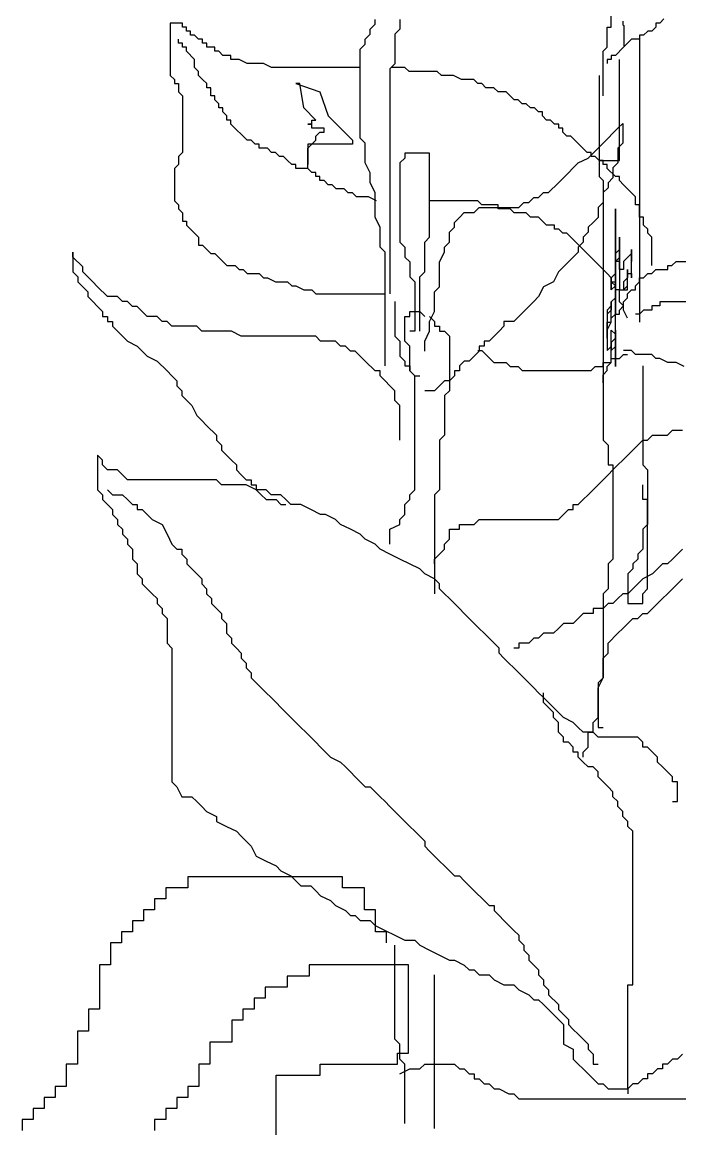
# Model space of a CAD drawing. Header units: millimetres. Extents: x 12377 to 30673, y 89761 to 101952.
# Drawn here: x 14216.1 to 14475.7, y 96500.7 to 96937.6 of the extents above; entities that cross this region are included whole.
import ezdxf

# ---------------------------------------------------------------- set-up
doc = ezdxf.new("R2010")
doc.units = ezdxf.units.MM

# ---------------------------------------------------------------- blocks, each defined once
blk = doc.blocks.new('A$C653B1D6D')
for p, q in [((356.08, 895.43), (356.08, 935.32)), ((138.49, 897.42), (138.49, 871.49)), ((144.48, 897.42), (138.49, 897.42)), ((144.48, 895.43), (144.48, 897.42)), ((237.11, 894.32), (239.56, 896.77)), ((239.56, 896.77), (239.56, 899.21)), ((251.78, 899.21), (251.78, 894.32)), ((361.79, 898.27), (361.79, 896.55)), ((361.79, 896.55), (362.22, 896.12)), ((362.22, 896.12), (362.22, 886.2)), ((378.04, 897.42), (378.04, 895.43)), ((380.04, 897.42), (378.04, 897.42)), ((382.03, 899.42), (380.04, 897.42)), ((146.48, 895.43), (144.48, 895.43)), ((146.48, 893.43), (146.48, 895.43)), ((148.48, 893.43), (146.48, 893.43)), ((148.48, 891.44), (148.48, 893.43)), ((150.47, 891.44), (148.48, 891.44)), ((152.47, 889.44), (150.47, 891.44)), ((234.67, 889.44), (237.11, 891.88)), ((237.11, 891.88), (237.11, 894.32)), ((251.78, 894.32), (249.33, 891.88)), ((249.33, 891.88), (249.33, 877.22)), ((354.09, 895.43), (356.08, 895.43)), ((354.09, 885.45), (354.09, 895.43)), ((370.06, 891.44), (370.06, 749.81)), ((370.06, 891.44), (370.06, 889.44)), ((372.05, 891.44), (370.06, 891.44)), ((374.05, 893.43), (372.05, 891.44)), ((376.04, 893.43), (374.05, 893.43)), ((378.04, 895.43), (376.04, 893.43)), ((142.49, 887.45), (142.49, 889.44)), ((144.48, 887.45), (142.49, 887.45)), ((144.48, 885.45), (144.48, 887.45)), ((146.48, 885.45), (144.48, 885.45)), ((146.48, 883.46), (146.48, 885.45)), ((154.46, 889.44), (152.47, 889.44)), ((154.46, 887.45), (154.46, 889.44)), ((156.46, 887.45), (154.46, 887.45)), ((156.46, 885.45), (156.46, 887.45)), ((160.45, 885.45), (156.46, 885.45)), ((160.45, 883.46), (160.45, 885.45)), ((232.22, 884.55), (234.67, 886.99)), ((234.67, 886.99), (234.67, 889.44)), ((352.09, 883.46), (354.09, 885.45)), ((362.07, 885.45), (358.08, 881.46)), ((364.07, 887.45), (362.07, 885.45)), ((366.06, 889.44), (364.07, 887.45)), ((370.06, 889.44), (366.06, 889.44)), ((150.47, 879.47), (146.48, 883.46)), ((150.47, 875.48), (150.47, 879.47)), ((162.45, 883.46), (160.45, 883.46)), ((164.44, 881.46), (162.45, 883.46)), ((168.44, 881.46), (164.44, 881.46)), ((168.44, 879.47), (168.44, 881.46)), ((172.43, 879.47), (168.44, 879.47)), ((176.42, 877.47), (172.43, 879.47)), ((232.22, 840.57), (232.22, 884.55)), ((352.09, 861.51), (352.09, 883.46)), ((354.09, 879.47), (354.09, 877.47)), ((356.08, 879.47), (354.09, 879.47)), ((356.08, 881.46), (356.08, 879.47)), ((358.08, 881.46), (356.08, 881.46)), ((360.07, 829.6), (360.07, 879.47)), ((152.47, 873.48), (150.47, 875.48)), ((184.41, 877.47), (176.42, 877.47)), ((188.4, 875.48), (184.41, 877.47)), ((232.22, 875.48), (188.4, 875.48)), ((249.33, 877.22), (246.89, 874.78)), ((246.89, 874.78), (246.89, 763.77)), ((254.27, 875.48), (247.59, 875.48)), ((256.27, 873.48), (254.27, 875.48)), ((138.49, 871.49), (140.49, 869.49)), ((140.49, 869.49), (140.49, 867.5)), ((152.47, 871.49), (152.47, 873.48)), ((154.46, 869.49), (152.47, 871.49)), ((156.46, 867.5), (154.46, 869.49)), ((270.24, 873.48), (256.27, 873.48)), ((272.24, 871.49), (270.24, 873.48)), ((278.23, 871.49), (272.24, 871.49)), ((282.22, 869.49), (278.23, 871.49)), ((288.21, 869.49), (282.22, 869.49)), ((290.21, 867.5), (288.21, 869.49)), ((350.09, 871.49), (350.09, 829.6)), ((140.49, 867.5), (142.49, 867.5)), ((142.49, 867.5), (142.49, 863.51)), ((142.49, 863.51), (144.48, 861.51)), ((156.46, 865.5), (156.46, 867.5)), ((158.46, 865.5), (156.46, 865.5)), ((158.46, 861.51), (158.46, 865.5)), ((200.38, 867.5), (212.35, 863.51)), ((202.37, 867.5), (200.38, 867.5)), ((204.37, 855.53), (202.37, 867.5)), ((212.35, 863.51), (216.35, 851.54)), ((292.2, 867.5), (290.21, 867.5)), ((294.2, 865.5), (292.2, 867.5)), ((298.19, 865.5), (294.2, 865.5)), ((300.19, 863.51), (298.19, 865.5)), ((304.18, 863.51), (300.19, 863.51)), ((308.17, 859.52), (304.18, 863.51)), ((144.48, 861.51), (144.48, 833.59)), ((160.45, 861.51), (158.46, 861.51)), ((160.45, 859.52), (160.45, 861.51)), ((162.45, 857.52), (160.45, 859.52)), ((162.45, 855.53), (162.45, 857.52)), ((310.17, 859.52), (308.17, 859.52)), ((312.17, 857.52), (310.17, 859.52)), ((314.16, 857.52), (312.17, 857.52)), ((316.16, 855.53), (314.16, 857.52)), ((164.44, 855.53), (162.45, 855.53)), ((164.44, 853.54), (164.44, 855.53)), ((166.44, 851.54), (164.44, 853.54)), ((210.36, 849.55), (204.37, 855.53)), ((318.15, 855.53), (316.16, 855.53)), ((320.15, 853.54), (318.15, 855.53)), ((322.15, 853.54), (320.15, 853.54)), ((322.15, 851.54), (322.15, 853.54)), ((166.44, 849.55), (166.44, 851.54)), ((168.44, 849.55), (166.44, 849.55)), ((168.44, 847.55), (168.44, 849.55)), ((176.42, 839.57), (168.44, 847.55)), ((206.37, 847.55), (208.36, 847.55)), ((208.36, 847.55), (206.37, 847.55)), ((208.36, 849.55), (210.36, 849.55)), ((208.36, 847.55), (208.36, 849.55)), ((208.36, 845.56), (208.36, 847.55)), ((216.35, 851.54), (228.32, 839.57)), ((324.14, 849.55), (322.15, 851.54)), ((326.14, 849.55), (324.14, 849.55)), ((328.14, 847.55), (326.14, 849.55)), ((330.13, 847.55), (328.14, 847.55)), ((330.13, 845.56), (330.13, 847.55)), ((359.35, 845.46), (361.8, 847.9)), ((361.8, 847.9), (361.8, 838.13)), ((214.35, 845.56), (208.36, 845.56)), ((210.36, 841.57), (212.35, 843.56)), ((210.36, 839.57), (210.36, 841.57)), ((212.35, 843.56), (214.35, 843.56)), ((214.35, 843.56), (214.35, 845.56)), ((332.13, 845.56), (330.13, 845.56)), ((332.13, 843.56), (332.13, 845.56)), ((334.12, 841.57), (332.13, 843.56)), ((336.12, 841.57), (334.12, 841.57)), ((338.12, 839.57), (336.12, 841.57)), ((354.46, 840.57), (356.91, 843.02)), ((356.91, 843.02), (359.35, 845.46)), ((178.42, 839.57), (176.42, 839.57)), ((180.41, 837.58), (178.42, 839.57)), ((182.41, 837.58), (180.41, 837.58)), ((182.41, 835.58), (182.41, 837.58)), ((206.37, 837.58), (206.37, 827.6)), ((206.37, 835.58), (208.36, 837.58)), ((228.32, 837.58), (206.37, 837.58)), ((208.36, 837.58), (210.36, 839.57)), ((228.32, 839.57), (228.32, 837.58)), ((234.67, 838.13), (232.22, 840.57)), ((234.67, 828.36), (234.67, 838.13)), ((340.11, 837.58), (338.12, 839.57)), ((344.1, 833.59), (340.11, 837.58)), ((347.13, 833.24), (349.57, 835.69)), ((349.57, 835.69), (352.02, 838.13)), ((352.02, 838.13), (354.46, 840.57)), ((361.8, 838.13), (359.35, 835.69)), ((359.35, 835.69), (359.35, 828.36)), ((144.48, 833.59), (142.49, 831.59)), ((142.49, 831.59), (142.49, 827.6)), ((186.4, 835.58), (182.41, 835.58)), ((188.4, 833.59), (186.4, 835.58)), ((190.4, 833.59), (188.4, 833.59)), ((192.39, 831.59), (190.4, 833.59)), ((194.39, 831.59), (192.39, 831.59)), ((196.38, 829.6), (194.39, 831.59)), ((206.37, 825.61), (206.37, 835.58)), ((254.22, 830.8), (251.78, 828.36)), ((254.22, 833.24), (254.22, 830.8)), ((266.45, 833.24), (254.22, 833.24)), ((266.45, 791.71), (266.45, 833.24)), ((339.8, 828.36), (344.69, 830.8)), ((346.1, 833.59), (344.1, 833.59)), ((344.69, 830.8), (347.13, 833.24)), ((346.1, 831.59), (346.1, 833.59)), ((348.1, 831.59), (346.1, 831.59)), ((350.09, 829.6), (348.1, 831.59)), ((142.49, 827.6), (140.49, 825.61)), ((140.49, 825.61), (140.49, 809.65)), ((198.38, 827.6), (196.38, 829.6)), ((200.38, 827.6), (198.38, 827.6)), ((200.38, 825.61), (200.38, 827.6)), ((206.37, 825.61), (200.38, 825.61)), ((208.36, 823.61), (206.37, 825.61)), ((237.11, 823.47), (234.67, 828.36)), ((251.78, 828.36), (251.78, 789.27)), ((334.91, 823.47), (337.35, 825.92)), ((337.35, 825.92), (339.8, 828.36)), ((350.09, 829.6), (360.07, 829.6)), ((352.09, 829.6), (350.09, 829.6)), ((350.09, 829.6), (350.09, 821.62)), ((352.09, 827.6), (352.09, 829.6)), ((354.09, 827.6), (352.09, 827.6)), ((354.09, 825.61), (354.09, 827.6)), ((358.08, 821.62), (354.09, 825.61)), ((359.35, 828.36), (356.91, 825.92)), ((356.91, 825.92), (356.91, 821.03)), ((210.36, 823.61), (208.36, 823.61)), ((210.36, 821.62), (210.36, 823.61)), ((212.35, 821.62), (210.36, 821.62)), ((212.35, 819.62), (212.35, 821.62)), ((214.35, 819.62), (212.35, 819.62)), ((216.35, 817.63), (214.35, 819.62)), ((237.11, 818.59), (237.11, 823.47)), ((330.02, 818.59), (332.46, 821.03)), ((332.46, 821.03), (334.91, 823.47)), ((350.09, 821.62), (352.09, 819.62)), ((352.09, 819.62), (352.09, 719.88)), ((356.91, 821.03), (354.46, 818.59)), ((360.07, 821.62), (358.08, 821.62)), ((360.07, 819.62), (360.07, 821.62)), ((362.07, 817.63), (360.07, 819.62)), ((218.34, 817.63), (216.35, 817.63)), ((220.34, 815.63), (218.34, 817.63)), ((224.33, 815.63), (220.34, 815.63)), ((226.33, 813.64), (224.33, 815.63)), ((239.56, 813.7), (237.11, 818.59)), ((325.13, 813.7), (330.02, 818.59)), ((354.46, 816.14), (352.02, 813.7)), ((354.46, 818.59), (354.46, 816.14)), ((368.06, 811.64), (362.07, 817.63)), ((140.49, 809.65), (142.49, 807.66)), ((228.32, 813.64), (226.33, 813.64)), ((230.32, 811.64), (228.32, 813.64)), ((236.31, 811.64), (230.32, 811.64)), ((240.3, 809.65), (236.31, 811.64)), ((239.56, 801.48), (239.56, 813.7)), ((290.21, 809.65), (266.45, 809.65)), ((292.2, 807.66), (290.21, 809.65)), ((310.46, 806.37), (312.9, 808.81)), ((312.9, 808.81), (315.35, 808.81)), ((315.35, 808.81), (317.79, 811.26)), ((317.79, 811.26), (320.24, 811.26)), ((320.24, 811.26), (322.68, 813.7)), ((322.68, 813.7), (325.13, 813.7)), ((352.02, 808.81), (349.57, 806.37)), ((352.02, 813.7), (352.02, 808.81)), ((368.06, 807.66), (368.06, 811.64)), ((142.49, 807.66), (142.49, 805.66)), ((142.49, 805.66), (144.48, 803.67)), ((144.48, 803.67), (144.48, 799.68)), ((281.12, 801.48), (283.56, 803.93)), ((283.56, 803.93), (288.45, 803.93)), ((288.45, 803.93), (290.9, 806.37)), ((290.9, 806.37), (310.46, 806.37)), ((300.19, 807.66), (292.2, 807.66)), ((300.19, 805.66), (300.19, 807.66)), ((306.18, 805.66), (300.19, 805.66)), ((308.17, 803.67), (306.18, 805.66)), ((314.16, 803.67), (308.17, 803.67)), ((316.16, 801.67), (314.16, 803.67)), ((349.57, 806.37), (349.57, 801.48)), ((358.08, 805.66), (358.08, 753.8)), ((358.08, 737.84), (358.08, 805.66)), ((370.06, 807.66), (368.06, 807.66)), ((370.06, 801.67), (370.06, 807.66)), ((144.48, 799.68), (146.48, 799.68)), ((146.48, 799.68), (146.48, 797.68)), ((146.48, 797.68), (152.47, 791.7)), ((242, 796.6), (239.56, 801.48)), ((278.67, 799.04), (281.12, 801.48)), ((278.67, 796.6), (278.67, 799.04)), ((320.15, 801.67), (316.16, 801.67)), ((322.15, 799.68), (320.15, 801.67)), ((324.14, 797.68), (322.15, 799.68)), ((328.14, 797.68), (324.14, 797.68)), ((328.14, 795.69), (328.14, 797.68)), ((347.13, 799.04), (344.69, 796.6)), ((349.57, 801.48), (347.13, 799.04)), ((372.05, 801.67), (370.06, 801.67)), ((372.05, 797.68), (372.05, 801.67)), ((374.05, 795.69), (372.05, 797.68)), ((242, 786.83), (242, 796.6)), ((276.23, 794.15), (278.67, 796.6)), ((276.23, 789.27), (276.23, 794.15)), ((330.13, 795.69), (328.14, 795.69)), ((332.13, 793.69), (330.13, 795.69)), ((334.12, 793.69), (332.13, 793.69)), ((336.12, 791.7), (334.12, 793.69)), ((344.69, 794.15), (342.24, 791.71)), ((344.69, 796.6), (344.69, 794.15)), ((374.05, 793.69), (374.05, 795.69)), ((376.04, 791.7), (374.05, 793.69)), ((152.47, 791.7), (152.47, 787.71)), ((152.47, 787.71), (154.46, 787.71)), ((154.46, 787.71), (158.46, 783.72)), ((244.45, 784.38), (242, 786.83)), ((251.78, 789.27), (254.22, 786.83)), ((254.22, 786.83), (254.22, 781.94)), ((264, 789.27), (266.45, 791.71)), ((264, 774.61), (264, 789.27)), ((273.78, 786.83), (276.23, 789.27)), ((273.78, 784.38), (273.78, 786.83)), ((338.12, 789.7), (336.12, 791.7)), ((340.11, 787.71), (338.12, 789.7)), ((342.24, 789.27), (339.8, 786.83)), ((339.8, 786.83), (339.8, 784.38)), ((346.1, 781.72), (340.11, 787.71)), ((342.24, 791.71), (342.24, 789.27)), ((360.07, 791.7), (360.07, 779.73)), ((360.07, 785.71), (360.07, 791.7)), ((376.04, 777.73), (376.04, 791.7)), ((90.42, 784.38), (90.42, 774.61)), ((90.42, 781.94), (90.42, 784.38)), ((95.31, 777.05), (90.42, 781.94)), ((158.46, 783.72), (160.45, 783.72)), ((160.45, 783.72), (162.45, 781.72)), ((162.45, 781.72), (164.44, 779.73)), ((244.45, 728.19), (244.45, 784.38)), ((254.22, 781.94), (256.67, 779.5)), ((271.34, 779.5), (273.78, 784.38)), ((337.35, 781.94), (334.91, 779.5)), ((339.8, 784.38), (337.35, 781.94)), ((348.1, 779.73), (346.1, 781.72)), ((358.08, 783.72), (360.07, 785.71)), ((358.08, 783.72), (360.07, 785.71)), ((358.08, 779.73), (358.08, 783.72)), ((358.08, 753.8), (358.08, 783.72)), ((360.07, 781.72), (358.08, 779.73)), ((360.07, 785.71), (360.07, 781.72)), ((360.07, 785.71), (360.07, 765.76)), ((360.07, 779.73), (360.07, 785.71)), ((360.07, 783.72), (360.07, 779.73)), ((360.07, 775.74), (360.07, 783.72)), ((364.07, 781.72), (362.07, 779.73)), ((366.06, 783.72), (364.07, 781.72)), ((366.06, 785.71), (366.06, 783.72)), ((366.06, 779.73), (366.06, 785.71)), ((366.06, 783.72), (366.06, 779.73)), ((366.06, 771.75), (366.06, 783.72)), ((95.31, 774.61), (95.31, 777.05)), ((164.44, 779.73), (166.44, 777.73)), ((166.44, 777.73), (170.43, 777.73)), ((170.43, 777.73), (172.43, 775.74)), ((172.43, 775.74), (174.43, 775.74)), ((174.43, 775.74), (176.42, 773.74)), ((256.67, 779.5), (256.67, 772.17)), ((271.34, 767.28), (271.34, 779.5)), ((332.46, 777.05), (330.02, 774.61)), ((334.91, 779.5), (332.46, 777.05)), ((352.09, 775.74), (348.1, 779.73)), ((354.09, 773.74), (352.09, 775.74)), ((358.08, 779.73), (358.08, 773.74)), ((360.07, 779.73), (358.08, 779.73)), ((362.07, 775.74), (360.07, 775.74)), ((362.07, 779.73), (362.07, 775.74)), ((364.07, 775.74), (364.07, 771.75)), ((364.07, 767.76), (364.07, 775.74)), ((376.04, 773.74), (378.04, 775.74)), ((378.04, 775.74), (384.03, 775.74)), ((384.03, 777.73), (386.03, 777.73)), ((384.03, 775.74), (384.03, 777.73)), ((386.03, 777.73), (388.02, 779.73)), ((388.02, 779.73), (419.96, 779.73)), ((90.42, 774.61), (92.86, 772.17)), ((92.86, 772.17), (92.86, 769.72)), ((97.75, 772.17), (95.31, 774.61)), ((100.2, 769.72), (97.75, 772.17)), ((176.42, 773.74), (182.41, 773.74)), ((182.41, 773.74), (184.41, 771.75)), ((184.41, 771.75), (186.4, 771.75)), ((186.4, 771.75), (190.4, 769.75)), ((256.67, 772.17), (259.11, 769.72)), ((261.56, 772.17), (264, 774.61)), ((261.56, 745.29), (261.56, 772.17)), ((330.02, 774.61), (327.57, 769.72)), ((356.08, 771.75), (354.09, 773.74)), ((358.08, 773.74), (356.08, 771.75)), ((356.08, 769.75), (356.08, 771.75)), ((356.08, 771.75), (356.08, 765.76)), ((364.07, 771.75), (362.07, 769.75)), ((364.07, 773.74), (366.06, 773.74)), ((364.07, 765.76), (364.07, 773.74)), ((366.06, 773.74), (366.06, 771.75)), ((370.06, 771.75), (372.05, 771.75)), ((370.06, 769.75), (370.06, 771.75)), ((372.05, 771.75), (374.05, 773.74)), ((374.05, 773.74), (376.04, 773.74)), ((92.86, 769.72), (95.31, 767.28)), ((95.31, 767.28), (97.75, 764.84)), ((97.75, 764.84), (97.75, 762.39)), ((102.64, 767.28), (100.2, 769.72)), ((107.53, 762.39), (102.64, 767.28)), ((190.4, 769.75), (196.38, 769.75)), ((196.38, 769.75), (198.38, 767.76)), ((198.38, 767.76), (200.38, 767.76)), ((200.38, 767.76), (204.37, 765.76)), ((204.37, 765.76), (208.36, 765.76)), ((208.36, 765.76), (210.36, 763.77)), ((259.11, 769.72), (259.11, 745.29)), ((268.89, 764.84), (271.34, 767.28)), ((268.89, 755.06), (268.89, 764.84)), ((322.68, 767.28), (320.24, 762.39)), ((327.57, 769.72), (322.68, 767.28)), ((358.08, 767.76), (356.08, 769.75)), ((356.08, 769.75), (358.08, 769.75)), ((356.08, 765.76), (356.08, 769.75)), ((356.08, 765.76), (358.08, 767.76)), ((358.08, 767.76), (356.08, 765.76)), ((358.08, 769.75), (358.08, 761.78)), ((358.08, 767.76), (358.08, 769.75)), ((358.08, 769.75), (358.08, 767.76)), ((358.08, 765.76), (358.08, 767.76)), ((360.07, 765.76), (358.08, 765.76)), ((360.07, 759.78), (360.07, 765.76)), ((360.07, 765.76), (362.07, 765.76)), ((362.07, 769.75), (362.07, 765.76)), ((362.07, 765.76), (364.07, 767.76)), ((362.07, 765.76), (364.07, 765.76)), ((364.07, 763.77), (366.06, 765.76)), ((366.06, 765.76), (368.06, 765.76)), ((368.06, 767.76), (370.06, 769.75)), ((368.06, 765.76), (368.06, 767.76)), ((97.75, 762.39), (100.2, 759.95)), ((100.2, 759.95), (102.64, 757.51)), ((112.42, 762.39), (107.53, 762.39)), ((114.87, 759.95), (112.42, 762.39)), ((117.31, 759.95), (114.87, 759.95)), ((119.76, 757.51), (117.31, 759.95)), ((210.36, 763.77), (244.45, 763.77)), ((249.33, 759.95), (249.33, 742.85)), ((317.79, 759.95), (312.9, 755.06)), ((320.24, 762.39), (317.79, 759.95)), ((358.08, 761.78), (356.08, 759.78)), ((356.08, 759.78), (356.08, 755.79)), ((356.08, 749.81), (356.08, 759.78)), ((356.08, 759.78), (356.08, 757.79)), ((362.07, 757.79), (360.07, 759.78)), ((362.07, 759.78), (364.07, 761.78)), ((362.07, 757.79), (362.07, 759.78)), ((364.07, 761.78), (364.07, 763.77)), ((380.04, 759.78), (380.04, 757.79)), ((419.96, 759.78), (380.04, 759.78)), ((102.64, 757.51), (105.09, 755.06)), ((105.09, 755.06), (105.09, 752.62)), ((122.2, 757.51), (119.76, 757.51)), ((124.65, 755.06), (122.2, 757.51)), ((127.09, 752.62), (124.65, 755.06)), ((256.67, 755.06), (261.56, 755.06)), ((256.67, 752.62), (256.67, 755.06)), ((261.56, 755.06), (264, 752.62)), ((266.45, 750.18), (268.89, 755.06)), ((312.9, 755.06), (310.46, 752.62)), ((356.08, 757.79), (354.09, 755.79)), ((356.08, 755.79), (354.09, 753.8)), ((354.09, 755.79), (354.09, 745.82)), ((354.09, 753.8), (354.09, 735.84)), ((356.08, 751.8), (358.08, 753.8)), ((358.08, 753.8), (360.07, 753.8)), ((360.07, 755.79), (362.07, 757.79)), ((360.07, 753.8), (360.07, 755.79)), ((362.07, 755.79), (362.07, 757.79)), ((364.07, 751.8), (362.07, 755.79)), ((370.06, 753.8), (368.06, 753.8)), ((372.05, 755.79), (370.06, 753.8)), ((376.04, 755.79), (372.05, 755.79)), ((376.04, 757.79), (376.04, 755.79)), ((380.04, 757.79), (376.04, 757.79)), ((105.09, 752.62), (107.53, 752.62)), ((107.53, 752.62), (107.53, 750.18)), ((107.53, 750.18), (109.98, 750.18)), ((109.98, 750.18), (109.98, 747.74)), ((131.98, 752.62), (127.09, 752.62)), ((134.43, 750.18), (131.98, 752.62)), ((136.87, 750.18), (134.43, 750.18)), ((139.32, 747.74), (136.87, 750.18)), ((254.22, 752.62), (256.67, 752.62)), ((254.22, 740.41), (254.22, 752.62)), ((266.45, 752.62), (268.89, 750.18)), ((266.45, 745.29), (266.45, 750.18)), ((268.89, 750.18), (268.89, 747.74)), ((303.12, 750.18), (303.12, 747.74)), ((308.01, 750.18), (303.12, 750.18)), ((310.46, 752.62), (308.01, 750.18)), ((354.09, 745.82), (356.08, 749.81)), ((354.09, 749.81), (356.08, 749.81)), ((354.09, 741.83), (354.09, 749.81)), ((356.08, 749.81), (356.08, 751.8)), ((109.98, 747.74), (112.42, 745.29)), ((112.42, 745.29), (117.31, 740.41)), ((151.54, 747.74), (139.32, 747.74)), ((153.98, 745.29), (151.54, 747.74)), ((168.65, 745.29), (153.98, 745.29)), ((173.54, 742.85), (168.65, 745.29)), ((210.22, 742.85), (173.54, 742.85)), ((212.66, 740.41), (210.22, 742.85)), ((249.33, 742.85), (251.78, 740.41)), ((259.11, 745.29), (256.67, 745.29)), ((264, 740.41), (266.45, 745.29)), ((268.89, 747.74), (271.34, 747.74)), ((271.34, 747.74), (271.34, 745.29)), ((271.34, 745.29), (273.78, 745.29)), ((273.78, 745.29), (276.23, 742.85)), ((276.23, 742.85), (276.23, 715.97)), ((298.23, 742.85), (295.79, 740.41)), ((300.68, 745.29), (298.23, 742.85)), ((303.12, 747.74), (300.68, 745.29)), ((356.08, 745.82), (358.08, 743.82)), ((356.08, 737.84), (356.08, 745.82)), ((358.08, 745.82), (358.08, 741.83)), ((358.08, 727.86), (358.08, 745.82)), ((358.08, 743.82), (358.08, 727.86)), ((117.31, 740.41), (122.2, 737.96)), ((122.2, 737.96), (127.09, 733.08)), ((220, 740.41), (212.66, 740.41)), ((222.44, 737.96), (220, 740.41)), ((224.89, 737.96), (222.44, 737.96)), ((227.33, 735.52), (224.89, 737.96)), ((251.78, 740.41), (251.78, 733.08)), ((256.67, 737.96), (254.22, 740.41)), ((256.67, 725.75), (256.67, 737.96)), ((264, 735.52), (264, 740.41)), ((290.9, 737.96), (290.9, 735.52)), ((293.34, 737.96), (290.9, 737.96)), ((293.34, 740.41), (293.34, 737.96)), ((295.79, 740.41), (293.34, 740.41)), ((352.02, 737.96), (352.02, 691.54)), ((354.09, 735.84), (356.08, 737.84)), ((358.08, 741.83), (356.08, 739.83)), ((356.08, 739.83), (356.08, 735.84)), ((356.08, 735.84), (356.08, 737.84)), ((356.08, 735.84), (358.08, 737.84)), ((127.09, 733.08), (131.98, 730.63)), ((229.78, 735.52), (227.33, 735.52)), ((232.22, 733.08), (229.78, 735.52)), ((234.67, 730.63), (232.22, 733.08)), ((251.78, 733.08), (254.22, 730.63)), ((288.45, 733.08), (286.01, 730.63)), ((290.9, 735.52), (288.45, 733.08)), ((290.21, 735.84), (292.2, 735.84)), ((292.2, 735.84), (294.2, 733.85)), ((294.2, 733.85), (296.2, 731.85)), ((296.2, 731.85), (298.19, 729.86)), ((356.08, 729.86), (356.08, 735.84)), ((356.08, 731.85), (360.07, 731.85)), ((356.08, 729.86), (356.08, 731.85)), ((360.07, 731.85), (362.07, 733.85)), ((366.06, 735.84), (362.07, 735.84)), ((362.07, 733.85), (364.07, 733.85)), ((368.06, 733.85), (366.06, 735.84)), ((376.04, 733.85), (368.06, 733.85)), ((378.04, 731.85), (376.04, 733.85)), ((380.04, 731.85), (378.04, 731.85)), ((384.03, 729.86), (380.04, 731.85)), ((131.98, 730.63), (136.87, 725.75)), ((239.56, 725.75), (234.67, 730.63)), ((254.22, 730.63), (254.22, 728.19)), ((254.22, 728.19), (256.67, 728.19)), ((256.67, 728.19), (256.67, 725.75)), ((283.56, 730.63), (281.12, 728.19)), ((281.12, 728.19), (281.12, 725.75)), ((286.01, 730.63), (283.56, 730.63)), ((298.19, 729.86), (304.18, 729.86)), ((304.18, 729.86), (306.18, 727.86)), ((306.18, 727.86), (310.17, 727.86)), ((310.17, 727.86), (312.17, 725.87)), ((346.1, 725.87), (348.1, 727.86)), ((348.1, 727.86), (352.09, 727.86)), ((352.09, 729.86), (356.08, 729.86)), ((352.09, 727.86), (352.09, 729.86)), ((354.09, 727.86), (356.08, 729.86)), ((354.09, 725.87), (354.09, 727.86)), ((371.58, 728.19), (371.58, 679.33)), ((388.02, 729.86), (384.03, 729.86)), ((392.01, 727.86), (388.02, 729.86)), ((136.87, 725.75), (139.32, 723.3)), ((139.32, 723.3), (141.76, 720.86)), ((242, 725.75), (239.56, 725.75)), ((242, 723.3), (242, 725.75)), ((244.45, 720.86), (242, 723.3)), ((256.67, 725.75), (259.11, 723.3)), ((259.11, 723.3), (256.67, 725.75)), ((259.11, 723.3), (261.56, 723.3)), ((259.11, 667.11), (259.11, 723.3)), ((278.67, 723.3), (276.23, 720.86)), ((278.67, 725.75), (278.67, 723.3)), ((281.12, 725.75), (278.67, 725.75)), ((312.17, 725.87), (346.1, 725.87)), ((352.09, 723.87), (354.09, 725.87)), ((352.09, 719.88), (352.09, 723.87)), ((141.76, 720.86), (141.76, 718.42)), ((141.76, 718.42), (144.21, 715.97)), ((144.21, 715.97), (144.21, 713.53)), ((246.89, 718.42), (244.45, 720.86)), ((249.33, 715.97), (246.89, 718.42)), ((249.33, 711.09), (249.33, 715.97)), ((268.89, 715.97), (264, 715.97)), ((271.34, 718.42), (268.89, 715.97)), ((273.78, 720.86), (271.34, 718.42)), ((276.23, 720.86), (273.78, 720.86)), ((276.23, 715.97), (273.78, 713.53)), ((144.21, 713.53), (149.09, 708.65)), ((251.78, 708.65), (249.33, 711.09)), ((273.78, 713.53), (273.78, 693.99)), ((149.09, 708.65), (151.54, 703.76)), ((251.78, 691.54), (251.78, 708.65)), ((151.54, 703.76), (153.98, 701.32)), ((153.98, 701.32), (156.43, 698.87)), ((156.43, 698.87), (161.32, 693.99)), ((161.32, 693.99), (161.32, 691.54)), ((273.78, 693.99), (271.34, 691.54)), ((374.02, 691.54), (376.47, 693.99)), ((376.47, 693.99), (383.8, 693.99)), ((383.8, 693.99), (386.25, 696.43)), ((386.25, 696.43), (391.14, 696.43)), ((161.32, 691.54), (163.76, 689.1)), ((163.76, 689.1), (163.76, 686.66)), ((271.34, 691.54), (271.34, 667.11)), ((352.02, 691.54), (354.46, 689.1)), ((354.46, 689.1), (354.46, 679.33)), ((366.69, 686.66), (371.58, 691.54)), ((371.58, 691.54), (374.02, 691.54)), ((102.64, 684.21), (102.64, 667.11)), ((105.09, 681.77), (102.64, 684.21)), ((163.76, 686.66), (166.21, 684.21)), ((166.21, 684.21), (168.65, 681.77)), ((361.8, 681.77), (364.24, 684.21)), ((364.24, 684.21), (366.69, 686.66)), ((105.09, 679.33), (105.09, 681.77)), ((107.53, 676.88), (105.09, 679.33)), ((168.65, 681.77), (171.1, 679.33)), ((171.1, 679.33), (171.1, 676.88)), ((354.46, 679.33), (356.91, 679.33)), ((356.91, 679.33), (356.91, 632.91)), ((356.91, 676.88), (359.35, 679.33)), ((359.35, 679.33), (361.8, 681.77)), ((371.58, 679.33), (374.02, 676.88)), ((112.42, 676.88), (107.53, 676.88)), ((114.87, 674.44), (112.42, 676.88)), ((117.31, 672), (114.87, 674.44)), ((161.32, 672), (117.31, 672)), ((163.76, 669.56), (161.32, 672)), ((171.1, 676.88), (173.54, 674.44)), ((173.54, 674.44), (175.99, 672)), ((175.99, 672), (178.43, 672)), ((178.43, 672), (178.43, 669.56)), ((349.57, 669.56), (352.02, 672)), ((352.02, 672), (354.46, 674.44)), ((354.46, 674.44), (356.91, 676.88)), ((374.02, 676.88), (374.02, 650.01)), ((102.64, 667.11), (105.09, 664.67)), ((107.53, 667.11), (109.98, 664.67)), ((175.99, 669.56), (163.76, 669.56)), ((180.88, 667.11), (175.99, 669.56)), ((178.43, 669.56), (180.88, 669.56)), ((180.88, 669.56), (180.88, 667.11)), ((180.88, 667.11), (183.32, 664.67)), ((185.77, 667.11), (180.88, 667.11)), ((188.21, 664.67), (185.77, 667.11)), ((256.67, 664.67), (259.11, 667.11)), ((271.34, 667.11), (268.89, 664.67)), ((344.69, 664.67), (347.13, 667.11)), ((347.13, 667.11), (349.57, 669.56)), ((371.58, 662.23), (371.58, 669.56)), ((105.09, 664.67), (105.09, 662.23)), ((105.09, 662.23), (107.53, 659.78)), ((109.98, 664.67), (114.87, 664.67)), ((114.87, 664.67), (117.31, 662.23)), ((117.31, 662.23), (119.76, 659.78)), ((183.32, 664.67), (185.77, 662.23)), ((185.77, 662.23), (190.66, 662.23)), ((193.1, 664.67), (188.21, 664.67)), ((190.66, 662.23), (193.1, 659.78)), ((195.55, 662.23), (193.1, 664.67)), ((197.99, 659.78), (195.55, 662.23)), ((254.22, 659.78), (256.67, 662.23)), ((256.67, 662.23), (256.67, 664.67)), ((268.89, 664.67), (268.89, 615.81)), ((339.8, 659.78), (342.24, 662.23)), ((342.24, 662.23), (344.69, 664.67)), ((374.02, 662.23), (371.58, 662.23)), ((374.02, 618.25), (374.02, 662.23)), ((107.53, 659.78), (109.98, 657.34)), ((109.98, 657.34), (109.98, 654.9)), ((119.76, 659.78), (122.2, 659.78)), ((122.2, 659.78), (122.2, 657.34)), ((122.2, 657.34), (124.65, 657.34)), ((124.65, 657.34), (127.09, 654.9)), ((193.1, 659.78), (195.55, 659.78)), ((202.88, 659.78), (197.99, 659.78)), ((207.77, 657.34), (202.88, 659.78)), ((212.66, 654.9), (207.77, 657.34)), ((254.22, 654.9), (254.22, 659.78)), ((332.46, 654.9), (334.91, 657.34)), ((334.91, 657.34), (337.35, 657.34)), ((337.35, 659.78), (339.8, 659.78)), ((337.35, 657.34), (337.35, 659.78)), ((109.98, 654.9), (112.42, 652.45)), ((112.42, 652.45), (112.42, 650.01)), ((112.42, 650.01), (114.87, 647.57)), ((127.09, 654.9), (129.54, 652.45)), ((129.54, 652.45), (134.43, 650.01)), ((134.43, 650.01), (136.87, 645.12)), ((215.11, 654.9), (212.66, 654.9)), ((220, 652.45), (215.11, 654.9)), ((222.44, 650.01), (220, 652.45)), ((227.33, 647.57), (222.44, 650.01)), ((246.89, 647.57), (251.78, 650.01)), ((251.78, 652.45), (254.22, 654.9)), ((251.78, 650.01), (251.78, 652.45)), ((281.12, 650.01), (288.45, 650.01)), ((281.12, 647.57), (281.12, 650.01)), ((288.45, 650.01), (290.9, 652.45)), ((290.9, 652.45), (330.02, 652.45)), ((330.02, 652.45), (332.46, 654.9)), ((374.02, 650.01), (371.58, 647.57)), ((114.87, 647.57), (114.87, 645.12)), ((114.87, 645.12), (117.31, 642.68)), ((136.87, 645.12), (139.32, 640.24)), ((232.22, 645.12), (227.33, 647.57)), ((234.67, 642.68), (232.22, 645.12)), ((246.89, 640.24), (246.89, 647.57)), ((276.23, 647.57), (281.12, 647.57)), ((276.23, 642.68), (276.23, 647.57)), ((371.58, 647.57), (371.58, 637.79)), ((117.31, 642.68), (117.31, 640.24)), ((117.31, 640.24), (119.76, 637.79)), ((139.32, 640.24), (141.76, 637.79)), ((239.56, 640.24), (234.67, 642.68)), ((242, 637.79), (239.56, 640.24)), ((273.78, 640.24), (276.23, 642.68)), ((273.78, 637.79), (273.78, 640.24)), ((119.76, 637.79), (119.76, 632.91)), ((141.76, 637.79), (144.21, 637.79)), ((144.21, 637.79), (144.21, 635.35)), ((144.21, 635.35), (146.65, 632.91)), ((246.89, 635.35), (242, 637.79)), ((251.78, 632.91), (246.89, 635.35)), ((268.89, 632.91), (271.34, 635.35)), ((271.34, 635.35), (273.78, 637.79)), ((371.58, 637.79), (369.13, 635.35)), ((369.13, 635.35), (369.13, 632.91)), ((388.69, 635.35), (386.25, 632.91)), ((391.14, 637.79), (388.69, 635.35)), ((119.76, 632.91), (122.2, 630.47)), ((122.2, 630.47), (122.2, 625.58)), ((146.65, 632.91), (146.65, 630.47)), ((146.65, 630.47), (149.09, 628.02)), ((261.56, 628.02), (251.78, 632.91)), ((268.89, 630.47), (268.89, 632.91)), ((356.91, 632.91), (354.46, 630.47)), ((354.46, 630.47), (354.46, 618.25)), ((369.13, 632.91), (366.69, 630.47)), ((366.69, 630.47), (366.69, 628.02)), ((381.36, 630.47), (378.91, 628.02)), ((383.8, 630.47), (381.36, 630.47)), ((386.25, 632.91), (383.8, 630.47)), ((122.2, 625.58), (124.65, 623.14)), ((124.65, 623.14), (124.65, 620.69)), ((149.09, 628.02), (151.54, 625.58)), ((151.54, 625.58), (153.98, 623.14)), ((153.98, 623.14), (153.98, 620.69)), ((264, 625.58), (261.56, 628.02)), ((268.89, 623.14), (264, 625.58)), ((271.34, 620.69), (268.89, 623.14)), ((366.69, 628.02), (364.24, 625.58)), ((364.24, 625.58), (364.24, 610.92)), ((371.58, 623.14), (369.13, 620.69)), ((376.47, 625.58), (371.58, 623.14)), ((378.91, 628.02), (376.47, 625.58)), ((388.69, 620.69), (391.14, 623.14)), ((124.65, 620.69), (127.09, 618.25)), ((127.09, 618.25), (129.54, 615.81)), ((153.98, 620.69), (156.43, 618.25)), ((156.43, 618.25), (156.43, 615.81)), ((271.34, 618.25), (271.34, 620.69)), ((273.78, 615.81), (271.34, 618.25)), ((354.46, 618.25), (352.02, 615.81)), ((366.69, 618.25), (364.24, 615.81)), ((369.13, 620.69), (366.69, 618.25)), ((371.58, 615.81), (374.02, 618.25)), ((383.8, 615.81), (386.25, 618.25)), ((386.25, 618.25), (388.69, 620.69)), ((129.54, 615.81), (131.98, 613.36)), ((131.98, 613.36), (131.98, 610.92)), ((156.43, 615.81), (158.87, 613.36)), ((158.87, 613.36), (158.87, 610.92)), ((276.23, 613.36), (273.78, 615.81)), ((278.67, 610.92), (276.23, 613.36)), ((352.02, 615.81), (352.02, 574.27)), ((359.35, 613.36), (356.91, 610.92)), ((361.8, 615.81), (359.35, 613.36)), ((364.24, 615.81), (361.8, 615.81)), ((371.58, 610.92), (371.58, 615.81)), ((378.91, 610.92), (381.36, 613.36)), ((381.36, 613.36), (383.8, 615.81)), ((131.98, 610.92), (134.43, 608.48)), ((134.43, 608.48), (134.43, 606.03)), ((158.87, 610.92), (161.32, 608.48)), ((161.32, 608.48), (163.76, 606.03)), ((281.12, 608.48), (278.67, 610.92)), ((283.56, 606.03), (281.12, 608.48)), ((347.13, 608.48), (347.13, 606.03)), ((352.02, 608.48), (347.13, 608.48)), ((354.46, 610.92), (352.02, 608.48)), ((356.91, 610.92), (354.46, 610.92)), ((364.24, 610.92), (371.58, 610.92)), ((374.02, 606.03), (376.47, 608.48)), ((376.47, 608.48), (378.91, 610.92)), ((134.43, 606.03), (136.87, 603.59)), ((136.87, 603.59), (136.87, 591.38)), ((163.76, 606.03), (163.76, 603.59)), ((163.76, 603.59), (166.21, 601.15)), ((166.21, 601.15), (166.21, 596.26)), ((286.01, 603.59), (283.56, 606.03)), ((288.45, 601.15), (286.01, 603.59)), ((290.9, 598.7), (288.45, 601.15)), ((332.46, 601.15), (330.02, 598.7)), ((337.35, 601.15), (332.46, 601.15)), ((339.8, 603.59), (337.35, 601.15)), ((342.24, 606.03), (339.8, 603.59)), ((347.13, 606.03), (342.24, 606.03)), ((361.8, 598.7), (364.24, 601.15)), ((364.24, 601.15), (366.69, 603.59)), ((366.69, 603.59), (369.13, 603.59)), ((369.13, 603.59), (371.58, 606.03)), ((371.58, 606.03), (374.02, 606.03)), ((166.21, 596.26), (168.65, 593.82)), ((293.34, 596.26), (290.9, 598.7)), ((295.79, 593.82), (293.34, 596.26)), ((322.68, 596.26), (320.24, 593.82)), ((327.57, 596.26), (322.68, 596.26)), ((330.02, 598.7), (327.57, 596.26)), ((354.46, 591.38), (359.35, 596.26)), ((359.35, 596.26), (361.8, 598.7)), ((136.87, 591.38), (139.32, 588.93)), ((168.65, 593.82), (168.65, 591.38)), ((168.65, 591.38), (171.1, 588.93)), ((298.23, 591.38), (295.79, 593.82)), ((300.68, 588.93), (298.23, 591.38)), ((310.46, 591.38), (310.46, 588.93)), ((315.35, 591.38), (310.46, 591.38)), ((317.79, 593.82), (315.35, 591.38)), ((320.24, 593.82), (317.79, 593.82)), ((354.46, 586.49), (354.46, 591.38)), ((139.32, 588.93), (139.32, 522.97)), ((171.1, 588.93), (173.54, 586.49)), ((173.54, 586.49), (173.54, 584.05)), ((300.68, 586.49), (300.68, 588.93)), ((303.12, 584.05), (300.68, 586.49)), ((310.46, 588.93), (308.01, 588.93)), ((352.02, 584.05), (354.46, 586.49)), ((173.54, 584.05), (175.99, 581.6)), ((175.99, 581.6), (175.99, 579.16)), ((175.99, 579.16), (178.43, 576.72)), ((305.57, 581.6), (303.12, 584.05)), ((308.01, 579.16), (305.57, 581.6)), ((310.46, 576.72), (308.01, 579.16)), ((352.02, 574.27), (352.02, 584.05)), ((178.43, 576.72), (178.43, 574.27)), ((178.43, 574.27), (180.88, 571.83)), ((312.9, 574.27), (310.46, 576.72)), ((317.79, 569.39), (312.9, 574.27)), ((349.57, 569.39), (352.02, 574.27)), ((352.02, 574.27), (349.57, 571.83)), ((180.88, 571.83), (183.32, 569.39)), ((183.32, 569.39), (185.77, 566.94)), ((320.24, 566.94), (317.79, 569.39)), ((349.57, 571.83), (349.57, 549.84)), ((349.57, 554.73), (349.57, 569.39)), ((185.77, 566.94), (188.21, 564.5)), ((188.21, 564.5), (190.66, 562.06)), ((322.68, 564.5), (320.24, 566.94)), ((322.68, 562.06), (322.68, 566.94)), ((325.13, 562.06), (322.68, 564.5)), ((190.66, 562.06), (193.1, 559.62)), ((193.1, 559.62), (195.55, 557.17)), ((195.55, 557.17), (197.99, 554.73)), ((325.13, 559.62), (322.68, 562.06)), ((327.57, 559.62), (325.13, 562.06)), ((327.57, 557.17), (325.13, 559.62)), ((330.02, 557.17), (327.57, 559.62)), ((327.57, 554.73), (327.57, 557.17)), ((332.46, 554.73), (330.02, 557.17)), ((197.99, 554.73), (200.44, 552.29)), ((200.44, 552.29), (202.88, 549.84)), ((330.02, 552.29), (327.57, 554.73)), ((330.02, 547.4), (330.02, 552.29)), ((337.35, 552.29), (332.46, 554.73)), ((339.8, 549.84), (337.35, 552.29)), ((347.13, 552.29), (349.57, 554.73)), ((347.13, 547.4), (347.13, 552.29)), ((202.88, 549.84), (205.33, 547.4)), ((205.33, 547.4), (207.77, 544.96)), ((332.46, 544.96), (330.02, 547.4)), ((342.24, 547.4), (339.8, 549.84)), ((347.13, 547.4), (342.24, 547.4)), ((344.69, 547.4), (347.13, 547.4)), ((344.69, 540.07), (344.69, 547.4)), ((349.57, 544.96), (347.13, 547.4)), ((349.57, 549.84), (352.02, 549.84)), ((207.77, 544.96), (210.22, 542.51)), ((210.22, 542.51), (212.66, 540.07)), ((332.46, 542.51), (332.46, 544.96)), ((334.91, 542.51), (332.46, 542.51)), ((337.35, 540.07), (334.91, 542.51)), ((369.13, 544.96), (349.57, 544.96)), ((371.58, 542.51), (369.13, 544.96)), ((371.58, 540.07), (371.58, 542.51)), ((212.66, 540.07), (215.11, 537.63)), ((215.11, 537.63), (217.55, 535.18)), ((337.35, 537.63), (337.35, 540.07)), ((339.8, 537.63), (337.35, 537.63)), ((339.8, 535.18), (339.8, 537.63)), ((342.24, 537.63), (344.69, 540.07)), ((342.24, 535.18), (342.24, 537.63)), ((374.02, 540.07), (371.58, 540.07)), ((376.47, 537.63), (374.02, 540.07)), ((378.91, 535.18), (376.47, 537.63)), ((217.55, 535.18), (222.44, 532.74)), ((222.44, 532.74), (224.89, 530.3)), ((224.89, 530.3), (227.33, 527.85)), ((342.24, 532.74), (339.8, 535.18)), ((344.69, 530.3), (342.24, 532.74)), ((347.13, 530.3), (344.69, 530.3)), ((349.57, 527.85), (347.13, 530.3)), ((378.91, 532.74), (378.91, 535.18)), ((381.36, 530.3), (378.91, 532.74)), ((383.8, 527.85), (381.36, 530.3)), ((227.33, 527.85), (229.78, 525.41)), ((229.78, 525.41), (232.22, 522.97)), ((349.57, 525.41), (349.57, 527.85)), ((352.02, 522.97), (349.57, 525.41)), ((386.25, 525.41), (383.8, 527.85)), ((386.25, 522.97), (386.25, 525.41)), ((139.32, 522.97), (141.76, 520.53)), ((141.76, 520.53), (144.21, 515.64)), ((232.22, 522.97), (234.67, 520.53)), ((234.67, 520.53), (237.11, 520.53)), ((237.11, 520.53), (239.56, 518.08)), ((354.46, 520.53), (352.02, 522.97)), ((356.91, 518.08), (354.46, 520.53)), ((388.69, 522.97), (386.25, 522.97)), ((388.69, 513.2), (388.69, 522.97)), ((144.21, 515.64), (149.09, 515.64)), ((149.09, 515.64), (151.54, 513.2)), ((239.56, 518.08), (242, 515.64)), ((242, 515.64), (244.45, 513.2)), ((356.91, 515.64), (356.91, 518.08)), ((359.35, 513.2), (356.91, 515.64)), ((151.54, 513.2), (153.98, 510.75)), ((153.98, 510.75), (156.43, 508.31)), ((156.43, 508.31), (161.32, 505.87)), ((244.45, 513.2), (246.89, 510.75)), ((246.89, 510.75), (249.33, 508.31)), ((249.33, 508.31), (251.78, 505.87)), ((359.35, 510.75), (359.35, 513.2)), ((361.8, 508.31), (359.35, 510.75)), ((361.8, 505.87), (361.8, 508.31)), ((386.25, 513.2), (388.69, 513.2)), ((161.32, 505.87), (161.32, 503.42)), ((161.32, 503.42), (166.21, 500.98)), ((251.78, 505.87), (254.22, 503.42)), ((254.22, 503.42), (256.67, 500.98)), ((364.24, 503.42), (361.8, 505.87)), ((364.24, 500.98), (364.24, 503.42)), ((166.21, 500.98), (171.1, 498.54)), ((171.1, 498.54), (173.54, 496.09)), ((256.67, 500.98), (259.11, 498.54)), ((259.11, 498.54), (264, 493.65)), ((366.69, 498.54), (364.24, 500.98)), ((366.69, 422.8), (366.69, 498.54)), ((173.54, 496.09), (175.99, 493.65)), ((175.99, 493.65), (178.43, 491.21)), ((264, 493.65), (264, 491.21)), ((178.43, 491.21), (180.88, 486.32)), ((180.88, 486.32), (185.77, 483.88)), ((264, 491.21), (266.45, 488.76)), ((266.45, 488.76), (268.89, 486.32)), ((268.89, 486.32), (271.34, 483.88)), ((185.77, 483.88), (190.66, 481.44)), ((190.66, 481.44), (193.1, 478.99)), ((271.34, 483.88), (273.78, 481.44)), ((273.78, 481.44), (276.23, 478.99)), ((147.12, 476.15), (147.12, 470.7)), ((223.4, 476.15), (147.12, 476.15)), ((193.1, 478.99), (197.99, 476.55)), ((197.99, 476.55), (202.88, 471.66)), ((223.4, 470.7), (223.4, 476.15)), ((276.23, 478.99), (278.67, 476.55)), ((278.67, 476.55), (281.12, 476.55)), ((281.12, 476.55), (283.56, 474.11)), ((136.22, 470.7), (136.22, 465.26)), ((147.12, 470.7), (136.22, 470.7)), ((202.88, 471.66), (207.77, 471.66)), ((207.77, 471.66), (210.22, 469.22)), ((234.3, 470.7), (223.4, 470.7)), ((234.3, 459.81), (234.3, 470.7)), ((283.56, 474.11), (286.01, 471.66)), ((286.01, 471.66), (288.45, 469.22)), ((130.77, 465.26), (130.77, 459.81)), ((136.22, 465.26), (130.77, 465.26)), ((210.22, 469.22), (212.66, 466.78)), ((212.66, 466.78), (217.55, 464.33)), ((217.55, 464.33), (220, 461.89)), ((288.45, 469.22), (293.34, 464.33)), ((293.34, 464.33), (295.79, 461.89)), ((125.32, 459.81), (125.32, 454.37)), ((130.77, 459.81), (125.32, 459.81)), ((220, 461.89), (224.89, 459.45)), ((224.89, 459.45), (227.33, 457)), ((239.75, 459.81), (234.3, 459.81)), ((239.75, 448.92), (239.75, 459.81)), ((295.79, 461.89), (298.23, 461.89)), ((298.23, 461.89), (298.23, 459.45)), ((298.23, 459.45), (300.68, 457)), ((119.87, 454.37), (119.87, 448.92)), ((125.32, 454.37), (119.87, 454.37)), ((227.33, 457), (229.78, 457)), ((229.78, 457), (232.22, 454.56)), ((232.22, 454.56), (237.11, 454.56)), ((237.11, 454.56), (239.56, 452.12)), ((300.68, 457), (303.12, 454.56)), ((303.12, 454.56), (305.57, 452.12)), ((114.43, 448.92), (114.43, 443.48)), ((119.87, 448.92), (114.43, 448.92)), ((239.56, 452.12), (244.45, 449.67)), ((245.2, 448.92), (239.75, 448.92)), ((244.45, 449.67), (249.33, 447.23)), ((245.2, 443.48), (245.2, 448.92)), ((305.57, 452.12), (308.01, 449.67)), ((308.01, 449.67), (310.46, 447.23)), ((108.98, 443.48), (108.98, 432.59)), ((114.43, 443.48), (108.98, 443.48)), ((249.33, 447.23), (254.22, 444.79)), ((254.22, 444.79), (259.11, 444.79)), ((259.11, 444.79), (261.56, 442.35)), ((310.46, 447.23), (310.46, 444.79)), ((310.46, 444.79), (312.9, 442.35)), ((249.33, 395.93), (249.33, 442.35)), ((261.56, 442.35), (266.45, 439.9)), ((266.45, 439.9), (276.23, 435.02)), ((312.9, 442.35), (312.9, 439.9)), ((312.9, 439.9), (315.35, 437.46)), ((315.35, 437.46), (315.35, 435.02)), ((103.53, 432.59), (103.53, 410.81)), ((108.98, 432.59), (103.53, 432.59)), ((207.06, 432.59), (207.06, 427.15)), ((256.09, 432.59), (207.06, 432.59)), ((256.09, 389.03), (256.09, 432.59)), ((276.23, 435.02), (278.67, 435.02)), ((278.67, 435.02), (283.56, 432.57)), ((283.56, 432.57), (286.01, 430.13)), ((315.35, 435.02), (317.79, 432.57)), ((317.79, 432.57), (320.24, 430.13)), ((196.16, 427.15), (196.16, 421.7)), ((207.06, 427.15), (196.16, 427.15)), ((268.89, 351.95), (268.89, 427.69)), ((286.01, 430.13), (288.45, 430.13)), ((288.45, 430.13), (290.9, 427.69)), ((290.9, 427.69), (295.79, 427.69)), ((295.79, 427.69), (298.23, 425.24)), ((320.24, 430.13), (320.24, 427.69)), ((320.24, 427.69), (322.68, 425.24)), ((185.26, 421.7), (185.26, 416.26)), ((196.16, 421.7), (185.26, 421.7)), ((298.23, 425.24), (303.12, 422.8)), ((303.12, 422.8), (308.01, 422.8)), ((308.01, 422.8), (310.46, 420.36)), ((322.68, 425.24), (322.68, 422.8)), ((322.68, 422.8), (325.13, 420.36)), ((364.24, 422.8), (366.69, 422.8)), ((364.24, 371.49), (364.24, 422.8)), ((179.81, 416.26), (179.81, 410.81)), ((185.26, 416.26), (179.81, 416.26)), ((310.46, 420.36), (315.35, 417.91)), ((315.35, 417.91), (317.79, 415.47)), ((317.79, 415.47), (320.24, 415.47)), ((320.24, 415.47), (322.68, 413.03)), ((325.13, 420.36), (325.13, 417.91)), ((325.13, 417.91), (330.02, 413.03)), ((98.08, 410.81), (98.08, 399.92)), ((103.53, 410.81), (98.08, 410.81)), ((174.36, 410.81), (174.36, 405.37)), ((179.81, 410.81), (174.36, 410.81)), ((322.68, 413.03), (325.13, 410.58)), ((325.13, 410.58), (330.02, 405.7)), ((330.02, 413.03), (330.02, 410.58)), ((330.02, 410.58), (332.46, 408.14)), ((168.91, 405.37), (168.91, 394.48)), ((174.36, 405.37), (168.91, 405.37)), ((330.02, 405.7), (332.46, 403.26)), ((332.46, 408.14), (334.91, 405.7)), ((334.91, 405.7), (334.91, 403.26)), ((92.63, 399.92), (92.63, 383.59)), ((98.08, 399.92), (92.63, 399.92)), ((332.46, 403.26), (332.46, 393.48)), ((334.91, 403.26), (337.35, 400.81)), ((337.35, 400.81), (339.8, 398.37)), ((158.02, 394.48), (158.02, 383.59)), ((168.91, 394.48), (158.02, 394.48)), ((251.78, 393.48), (249.33, 395.93)), ((251.78, 386.15), (251.78, 393.48)), ((332.46, 393.48), (337.35, 391.04)), ((339.8, 398.37), (342.24, 395.93)), ((342.24, 395.93), (344.69, 393.48)), ((344.69, 393.48), (344.69, 391.04)), ((250.65, 389.03), (256.09, 389.03)), ((250.65, 383.59), (250.65, 389.03)), ((337.35, 391.04), (337.35, 386.15)), ((344.69, 391.04), (347.13, 388.6)), ((347.13, 388.6), (347.13, 383.71)), ((391.14, 388.6), (388.69, 386.15)), ((87.18, 383.59), (87.18, 372.7)), ((92.63, 383.59), (87.18, 383.59)), ((152.57, 383.59), (152.57, 372.7)), ((158.02, 383.59), (152.57, 383.59)), ((212.5, 383.59), (250.65, 383.59)), ((212.5, 378.14), (212.5, 383.59)), ((254.22, 383.71), (251.78, 386.15)), ((254.22, 354.39), (254.22, 383.71)), ((261.56, 381.27), (264, 383.71)), ((264, 383.71), (278.67, 383.71)), ((278.67, 383.71), (281.12, 381.27)), ((337.35, 386.15), (339.8, 383.71)), ((339.8, 383.71), (342.24, 381.27)), ((347.13, 383.71), (349.57, 383.71)), ((381.36, 383.71), (381.36, 381.27)), ((383.8, 383.71), (381.36, 383.71)), ((386.25, 386.15), (383.8, 383.71)), ((388.69, 386.15), (386.25, 386.15)), ((190.71, 318.25), (190.71, 378.14)), ((190.71, 378.14), (212.5, 378.14)), ((251.78, 378.82), (256.67, 381.27)), ((256.67, 381.27), (261.56, 381.27)), ((281.12, 381.27), (283.56, 381.27)), ((283.56, 381.27), (286.01, 378.82)), ((286.01, 378.82), (288.45, 378.82)), ((288.45, 378.82), (288.45, 376.38)), ((342.24, 381.27), (347.13, 376.38)), ((374.02, 378.82), (374.02, 376.38)), ((376.47, 378.82), (374.02, 378.82)), ((378.91, 381.27), (376.47, 378.82)), ((381.36, 381.27), (378.91, 381.27)), ((81.73, 372.7), (81.73, 367.25)), ((87.18, 372.7), (81.73, 372.7)), ((147.12, 372.7), (147.12, 367.25)), ((152.57, 372.7), (147.12, 372.7)), ((288.45, 376.38), (290.9, 376.38)), ((290.9, 376.38), (293.34, 373.94)), ((293.34, 373.94), (295.79, 373.94)), ((295.79, 373.94), (298.23, 371.49)), ((298.23, 371.49), (300.68, 371.49)), ((300.68, 371.49), (305.57, 369.05)), ((347.13, 376.38), (349.57, 373.94)), ((349.57, 373.94), (352.02, 373.94)), ((352.02, 373.94), (354.46, 371.49)), ((354.46, 371.49), (364.24, 371.49)), ((366.69, 373.94), (364.24, 371.49)), ((364.24, 371.49), (364.24, 369.05)), ((369.13, 373.94), (366.69, 373.94)), ((371.58, 376.38), (369.13, 373.94)), ((374.02, 376.38), (371.58, 376.38)), ((76.28, 367.25), (76.28, 361.81)), ((81.73, 367.25), (76.28, 367.25)), ((141.67, 367.25), (141.67, 361.81)), ((147.12, 367.25), (141.67, 367.25)), ((305.57, 369.05), (308.01, 369.05)), ((308.01, 369.05), (310.46, 366.61)), ((310.46, 366.61), (432.7, 366.61)), ((70.83, 361.81), (70.83, 356.36)), ((76.28, 361.81), (70.83, 361.81)), ((136.22, 361.81), (136.22, 356.36)), ((141.67, 361.81), (136.22, 361.81)), ((65.39, 356.36), (65.39, 350.92)), ((70.83, 356.36), (65.39, 356.36)), ((130.77, 356.36), (130.77, 350.92)), ((136.22, 356.36), (130.77, 356.36))]:
    blk.add_line(p, q)

msp = doc.modelspace()

# ---------------------------------------------------------------- block references
at = {"xscale": 0.8, "yscale": 0.8, "zscale": 0.8}
msp.add_blockref('A$C653B1D6D', (14163.81, 96219.36), dxfattribs=at)

doc.saveas('drawing.dxf')
